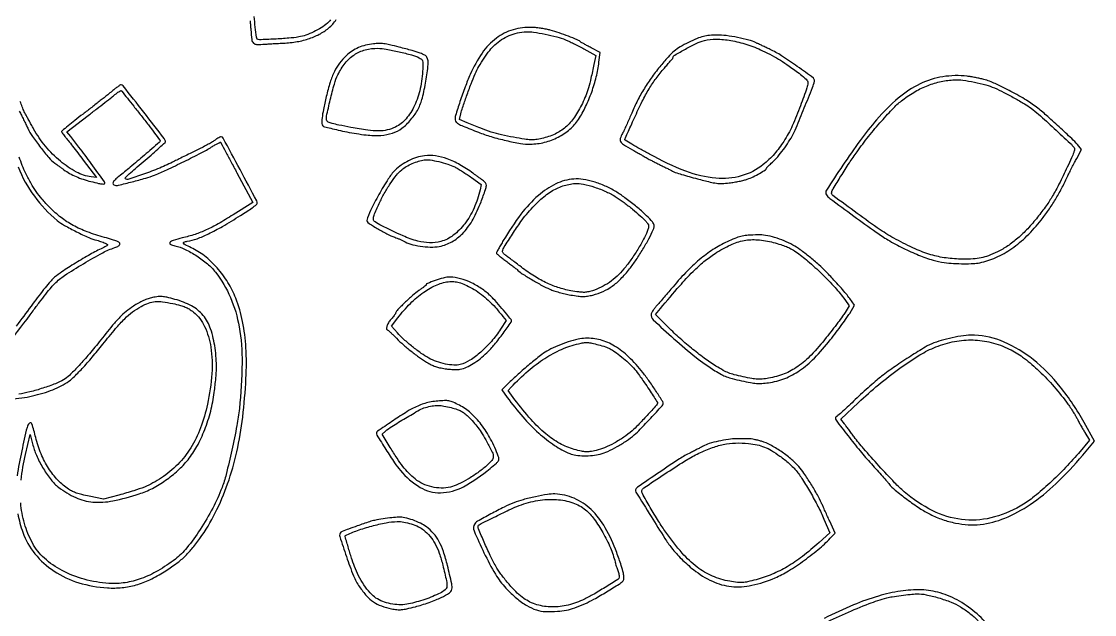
# Model space of a CAD drawing. Header units: millimetres. Extents: x -795 to 795, y -795 to 795.
# Drawn here: x 31 to 795, y -192 to 231 of the extents above; entities that cross this region are included whole.
import ezdxf

# ---------------------------------------------------------------- set-up
doc = ezdxf.new("R2010")
doc.units = ezdxf.units.MM
doc.layers.add('ceco.net 551 - Om symbols', color=7, linetype='Continuous')

msp = doc.modelspace()

# ---------------------------------------------------------------- linework, layer by layer
at = {"layer": 'ceco.net 551 - Om symbols', "color": 5}
for points in [[(29.41, 167.16, -0.002082), (30.84, 164.31, -0.001307), (32.49, 160.96, -0.001311), (34.09, 157.66, -0.002398), (35.38, 154.96, 0.040516), (38.73, 149.14, 0.014252), (44.42, 141.35, 0.013429), (50.42, 134.02, 0.057043), (54.58, 130.19, -0.000075), (56.02, 129.14, -0.000039), (57.8, 127.84, -0.000039), (59.63, 126.51, -0.000061), (61.2, 125.36, 0.030874), (65.19, 122.81, 0.023872), (69.82, 120.52, 0.022626), (74.93, 118.56, 0.020589), (80.35, 117, 0.003228), (85.87, 115.7, 0.026223), (88.42, 115.25, 0.069133), (89.78, 115.27, 0.309295), (90.33, 115.79, 0.214716), (90.11, 116.81, 0.000481), (80.62, 129.8, 0.003393), (71.9, 141.54, 0.011486), (65.98, 149.04), (63.26, 152.33), (78.51, 164.07, 0.000822), (84.63, 168.8, 0.000975), (90.39, 173.28, 0.000846), (95.23, 177.08, 0.006254), (97.52, 178.92, -0.012754), (99, 180.09, -0.019465), (100.35, 181.01, -0.014653), (101.48, 181.68, -0.260553), (101.89, 181.68, -0.094143), (102.31, 181.32, -0.000352), (106.33, 176.34, -0.001823), (110.87, 170.67, -0.001143), (116.14, 164.01, -0.002623), (121.35, 157.31, -0.004206), (125.73, 151.53, -0.000963), (129.49, 146.44, -0.201665), (129.63, 145.86, -0.176156), (129.09, 144.88, -0.000576), (118.46, 135.71, -0.0036), (108.35, 127.14, -0.007565), (100.35, 120.66, 0.023712), (97.56, 118.25, 0.092468), (96.24, 116.41, 0.248734), (96.29, 115.16, 0.208184), (97.38, 114.37, 0.112719), (100.01, 114.4, 0.004093), (109.81, 116.81, 0.008112), (119.38, 119.41, 0.024518), (125.76, 121.6, 0.014647), (134.37, 125.34, 0.004877), (146.75, 131.29, 0.004724), (158.89, 137.42, 0.017627), (166.35, 141.61, -0.007569), (168.74, 143.02, -0.012642), (170.79, 144.12, -0.006274), (172.51, 144.96, -0.397618), (172.8, 144.86, -0.001998), (173.02, 144.45, -0.000004), (176.31, 138.3, -0.00003), (180.01, 131.37, -0.000019), (184.35, 123.24), (195.62, 102.13), (181.65, 93.27, -0.010676), (170.97, 86.81, -0.023834), (162.53, 82.47, -0.027623), (154.54, 79.35, -0.020393), (145.4, 76.76, 0.013154), (138.99, 75.05, 0.134343), (136.67, 73.61, 0.506266), (136.92, 72.33, 0.057311), (140.22, 71.19, -0.05886), (147.46, 68.68, -0.03153), (155.71, 64.02, -0.031368), (163.44, 58.27, -0.051249), (169.09, 52.39, -0.064885), (179.77, 34.33, -0.057794), (185.98, 13.41, -0.046602), (188.04, -12.22, -0.023084), (186.11, -44.83, -0.020991), (184.34, -56.82, -0.006765), (180.72, -74.41, -0.006193), (176.71, -91.64, -0.031137), (173.75, -101.08, -0.030215), (167.13, -115.67, -0.022867), (158.2, -130.83, -0.023004), (148.7, -144.04, -0.063207), (140.51, -152.05, -0.030161), (128.1, -160.33, -0.044576), (116.25, -165.89, -0.049779), (104.7, -168.84, -0.054783), (93.17, -169.32, -0.048365), (75.61, -166.39, -0.056453), (59.89, -160.22, -0.061988), (47.23, -151.35, -0.086268), (38.72, -140.48, -0.051994), (33.07, -126.65, -0.051768), (30.38, -111.93, -0.046891)], [(28.3, -119.81, 0.037402), (31.88, -132.94, 0.08594), (40.51, -148.29, 0.07655), (54.11, -160.57, 0.071186), (71.73, -168.86, 0.059512), (92.1, -172.53, 0.039918), (102.58, -172.32, 0.043961), (112.54, -170.42, 0.041905), (122.42, -166.71, 0.031012), (132.64, -161.06, 0.015721), (140.86, -155.45, 0.030603), (146.97, -150.39, 0.031788), (152.27, -144.75, 0.018469), (157.93, -137.37, 0.037632), (168.93, -119.11, 0.031871), (177.77, -98.38, 0.030164), (184.32, -75.52, 0.02603), (188.47, -50.88, 0.014702), (190.82, -23.39, 0.028493), (190.8, -1.34, 0.034829), (188.41, 17.22, 0.043396), (183.54, 33.9, 0.046669), (177.96, 45.06, 0.041784), (170.22, 55.44, 0.043106), (161.18, 64.04, 0.060688), (151.71, 69.87, -0.009391), (147.52, 71.9, -0.142989), (146.36, 72.99, -0.470908), (146.65, 73.81, -0.043938), (149.02, 74.43, 0.045828), (155.96, 76.27, 0.024939), (164.08, 79.72, 0.018894), (174.05, 85.02, 0.008241), (186.88, 92.77, 0.005999), (191.33, 95.64, 0.009096), (195.13, 98.25, 0.004462), (198.27, 100.53, 0.181191), (198.72, 101.23, 0.177874), (198.46, 103.18, 0.000559), (186.56, 125.51, 0.000478), (174.56, 147.93, 0.219035), (173.26, 148.92, 0.168268), (172.74, 148.86, 0.013333), (171.5, 148.22, 0.016914), (170.03, 147.34, 0.012122), (168.44, 146.26, -0.021963), (166.34, 144.9, -0.007093), (163.12, 143.06, -0.007057), (159.47, 141.11, -0.007863), (155.89, 139.34, 0.001981), (152.07, 137.5, 0.001271), (147.64, 135.33, 0.001277), (143.31, 133.19, 0.002394), (139.83, 131.43, -0.019381), (129.35, 126.58, -0.015546), (117.74, 122.16, -0.007147), (106.77, 118.55, -0.338399), (104.7, 119.3, -0.365736), (104.76, 119.73, -0.001369), (108.73, 123.32, -0.00582), (113.38, 127.4, -0.003517), (118.98, 132.14, 0.0056), (124.58, 136.92, 0.008828), (129.28, 141.16, 0.003577), (133.16, 144.85, 0.24321), (133.44, 145.69, 0.128157), (132.56, 147.76, 0.000597), (118.05, 166.38, 0.000431), (103.34, 185.2, 0.189625), (101.98, 186, 0.188971), (101.45, 185.89, 0.007071), (99.73, 184.7, 0.011925), (97.73, 183.2, 0.008011), (95.5, 181.39, -0.006234), (92.38, 178.84, -0.001459), (87.08, 174.64, -0.001503), (80.96, 169.84, -0.001476), (74.77, 165.05, 0.002647), (68.98, 160.54, 0.004215), (64.07, 156.62, 0.001048), (59.84, 153.16, 0.180285), (59.55, 152.66, 0.178427), (59.64, 152.19, 0.013466), (60.34, 151.07, 0.017249), (61.29, 149.75, 0.012219), (62.44, 148.34, -0.010164), (64.16, 146.25, -0.001707), (67.35, 142.17, -0.001868), (71.07, 137.35, -0.001657), (74.9, 132.3), (84.34, 119.79), (80.63, 120.28, -0.091843), (70.04, 123.73, -0.049376), (58.65, 131.47, -0.045999), (48, 142.16, -0.047377), (39.6, 154.51, 0.00056), (37.9, 157.61, 0.000566), (36.19, 160.7, 0.000551), (34.69, 163.39, 0.002305), (33.78, 165, -0.029724), (32.92, 166.74, -0.005289), (31.54, 170.11, -0.005702), (30.01, 174.1, -0.005114)], [(21.28, 1.53, 0.012034), (39.26, 24.94, -0.004614), (43.8, 31.03, -0.005048), (48.31, 36.85, -0.004737), (52.27, 41.75, -0.025005), (54.59, 44.3, -0.050169), (61.65, 50.03, -0.01074), (75.03, 58.42, -0.010914), (88.79, 66.24, -0.04716), (97.44, 69.91, 0.035047), (98.84, 70.46, 0.046981), (100.02, 71.16, 0.055456), (100.83, 71.91, 0.173492), (101.09, 72.59, 0.257445), (100.61, 73.51, 0.049369), (98.89, 74.44, 0.026345), (95.78, 75.54, 0.005094), (90.04, 77.18, -0.02249), (77.75, 81.15, -0.035728), (67.71, 85.74, -0.039161), (59.1, 91.36, -0.03578), (51.2, 98.41, -0.014081), (45.6, 104.51, -0.024535), (41.37, 109.9, -0.02506), (37.74, 115.61, -0.015473), (34.03, 122.64, -0.038873), (29.37, 134.43, -0.027363)], [(28.49, 127.39, 0.062056), (40.11, 106.49, 0.063776), (56.41, 89.3, 0.042588), (61.55, 85.78, 0.011989), (70.13, 81.2, 0.011854), (78.89, 77.05, 0.045115), (84.61, 75.1, -0.012153), (86.4, 74.62, -0.010433), (88.25, 74.03, -0.010558), (89.91, 73.42, -0.029482), (91.03, 72.9, -0.06512), (92.1, 72.14, -0.405267), (92.13, 71.54, -0.09718), (91.21, 70.83, -0.004664), (87.72, 69.12, 0.01779), (78.67, 64.39, 0.010327), (68.13, 58.1, 0.009352), (58.47, 51.82, 0.043296), (53.31, 47.62, 0.025893), (50.76, 44.88, 0.005883), (46.73, 39.97, 0.006075), (42.22, 34.18, 0.005872), (37.79, 28.23, -0.007794), (27.18, 14.05, -0.014703)], [(21.47, -38.22, 0.035702), (36.8, -36.17, 0.035706), (51.67, -31.97, 0.056557), (63.53, -26.1, 0.049571), (67.83, -22.69, 0.012183), (74.15, -16.24, 0.011765), (81.38, -8.13, 0.00903), (88.9, 1.06, -0.007235), (97.99, 12.24, -0.023417), (104.46, 19.27, -0.033862), (110.09, 24.13, -0.037929), (116.11, 27.98, -0.035546), (121.49, 30.4, -0.064831), (126.17, 31.45, -0.056484), (131.39, 31.34, -0.021179), (138.61, 30.06, -0.008421), (144.28, 28.7, -0.035246), (147.6, 27.59, -0.046555), (150.27, 26.18, -0.022942), (153.38, 23.93, -0.117921), (161.35, 13.77, -0.069745), (165.8, -1.07, -0.056187), (166.54, -19.82, -0.03492), (163.41, -41.63, -0.036051), (158.45, -58.61, -0.05045), (151.47, -72.79, -0.054129), (142.25, -84.52, -0.051696), (130.59, -94.21, -0.024401), (124.6, -97.8, -0.027304), (118.5, -100.66, -0.021393), (111, -103.31, -0.008218), (100.38, -106.38), (89.4, -109.36), (79.2, -107.25, -0.008941), (73.95, -106.07, -0.022667), (70.21, -104.97, -0.029705), (67.24, -103.75, -0.032337), (64.52, -102.22, -0.059385), (56.88, -95.83, -0.047207), (50.27, -87.33, -0.043714), (44.93, -77.06, -0.036411), (41.07, -65.37, 0.012734), (38.34, -55.55, 0.558913), (36.63, -55.11, 0.14522), (34.88, -58.17, 0.003224), (31.09, -74.96, 0.01911), (27.89, -92.77, 0.038305)], [(30.65, -95.72, -0.031244), (33.85, -77.41), (37.21, -63.36), (39.14, -70.88, 0.043956), (42.02, -79.04, 0.030018), (46.63, -87.74, 0.030413), (52.05, -95.53, 0.059528), (57.41, -100.86, 0.060118), (69.59, -108.23, 0.085857), (81.79, -111.38, 0.070728), (96.06, -110.53, 0.028912), (114.86, -105.55, 0.041693), (124.14, -101.63, 0.032032), (133.55, -95.9, 0.031645), (142.27, -88.92, 0.037388), (149.54, -81.24, 0.046979), (155.9, -71.74, 0.031056), (161.42, -59.8, 0.02979), (165.68, -46.6, 0.031711), (168.23, -33.26, 0.007413), (169.36, -23.1, 0.019457), (169.78, -15.77, 0.023076), (169.59, -9.19, 0.014989), (168.8, -1.62, 0.046625), (165.66, 11.95, 0.092357), (160.33, 21.6, 0.097785), (152.12, 28.33, 0.057159), (140.26, 33.04, 0.007691), (134.46, 34.5, 0.037533), (131.12, 35.04, 0.050151), (128.2, 34.99, 0.021013), (124.31, 34.36, 0.03063), (121.1, 33.5, 0.024129), (117.76, 32.19, 0.022253), (114.28, 30.44, 0.017634), (110.68, 28.26, 0.023832), (105.39, 24.42, 0.033082), (101.07, 20.46, 0.019023), (95.86, 14.57, 0.003076), (86.22, 2.67, -0.007733), (78.27, -6.96, -0.012048), (71.1, -14.98, -0.012907), (65.03, -21.11, -0.055888), (60.98, -24.22, -0.043499), (55.16, -27.07, -0.014615), (46.23, -30.22, -0.014987), (36.78, -32.93, -0.027881), (28.96, -34.47, -0.014346)]]:
    msp.add_lwpolyline(points, format="xyb", dxfattribs=at)
at = {"layer": 'ceco.net 551 - Om symbols'}
for points in [[(193.78, 231.47, -0.001374), (194.03, 228.37, -0.001277), (194.26, 225.19, 0.012795), (194.96, 218.07, 0.16315), (196.1, 215.68, 0.198949), (198.36, 214.71, 0.020515), (204.28, 214.86, -0.001527), (207.53, 215.07, -0.001336), (210.94, 215.27, -0.001343), (214.01, 215.43, -0.004013), (216.11, 215.52, 0.030314), (226.09, 216.47, 0.038738), (235.08, 218.59, 0.042193), (242.95, 221.87, 0.051597), (249.61, 226.25, 0.080525), (255.03, 232.37, 0.068099)], [(251.1, 232.13, -0.028683), (248.76, 229.83, -0.038784), (244.37, 226.55, -0.028835), (239.07, 223.61, -0.028998), (233.52, 221.32, -0.041399), (228.36, 220, -0.021882), (221.35, 219.13, -0.007478), (211.12, 218.46, -0.002253), (200.34, 217.97, -0.205465), (198.89, 218.52, -0.170755), (198.24, 219.84, -0.003847), (197.4, 226.92, -0.009101), (196.7, 234.61, -0.009784)], [(721.85, -202.43, 0.052491), (711.44, -191.05, 0.051912), (698.84, -182.04, 0.054101), (685.22, -176.13, 0.069542), (671.76, -173.92, 0.043671), (656.95, -174.87, 0.033721), (641.16, -178.38, 0.028211), (623.41, -184.71, 0.01585), (602.61, -194.26, 0.003048)], [(600.57, -198.7, -0.010915), (617.81, -190.68, -0.010881), (634.56, -183.77, -0.026852), (647.19, -179.63, -0.026615), (651.01, -178.82, -0.0065), (657.37, -177.9, -0.006921), (663.9, -177.14, -0.018111), (668.61, -176.83, -0.058157), (675.1, -177.39, -0.021302), (684.05, -179.63, -0.021603), (692.99, -182.7, -0.044202), (699.62, -186, -0.029076), (706.36, -190.7, -0.032598), (712.24, -195.99, -0.030327)]]:
    msp.add_lwpolyline(points, format="xyb", dxfattribs=at)
for points in [[(394.64, 226.79, 0.082903), (381.02, 225.12, 0.090591), (369.13, 219.11, 0.079437), (359, 208.53, 0.048167), (350.53, 193.36, 0.014037), (346.89, 184.35, 0.009542), (343.23, 173.92, 0.005318), (340.07, 164, 0.110814), (339.83, 160.9, 0.138776), (340.54, 159.33, 0.096663), (342.06, 158.09, 0.025872), (345.39, 156.53, 0.001369), (356.29, 152.14, 0.023462), (365.35, 149, 0.015172), (376.08, 146.19, 0.01482), (386.31, 144.15, 0.045767), (393.33, 143.62, 0.058171), (403.49, 144.98, 0.056799), (413.16, 148.64, 0.058669), (421.47, 154.24, 0.07163), (427.63, 161.29, 0.032346), (432.71, 170.37, 0.025676), (437.02, 180.75, 0.025539), (440.27, 191.58, 0.030788), (442.17, 202.04), (442.99, 209.02), (436.55, 212.34, -0.004608), (433.98, 213.69, -0.005546), (431.6, 215.01, -0.004776), (429.61, 216.16, -0.036797), (428.73, 216.78, 0.074004), (426.57, 218.06, 0.006103), (420.47, 220.46, 0.008851), (413.74, 222.87, 0.011865), (407.55, 224.81, 0.021122), (404.83, 225.47, 0.010917), (401.37, 226.08, 0.010834), (397.79, 226.55, 0.016138)], [(418.35, 218.02, -0.014364), (420.72, 216.98, -0.004738), (424.15, 215.32, -0.004714), (427.92, 213.4, -0.005329), (431.5, 211.49), (439.96, 206.86), (438.61, 200.38, -0.005726), (436.47, 190.62, -0.015327), (434.66, 183.74, -0.020008), (432.75, 178.14, -0.019318), (430.38, 172.65, -0.037915), (424.71, 162.8, -0.064842), (418.42, 155.72, -0.070176), (410.9, 150.85, -0.05311), (401.58, 147.68, -0.021506), (397.12, 146.88, -0.044198), (393.58, 146.71, -0.02986), (389.28, 147.15, -0.005422), (381.38, 148.51, -0.011629), (372.78, 150.3, -0.018489), (365.52, 152.27, -0.016798), (357.96, 154.92, -0.00772), (348.29, 158.84), (342.9, 161.12), (343.8, 165.22, -0.027741), (345.02, 169.6, -0.00457), (347.92, 177.89, -0.005409), (351.18, 186.66, -0.009504), (354.09, 193.83, -0.03079), (356.67, 198.96, -0.017263), (360.4, 204.87, -0.017258), (364.45, 210.41, -0.036265), (368.04, 214.36, -0.046421), (372.79, 218.1, -0.044596), (378.21, 220.96, -0.043852), (384.14, 222.85, -0.041803), (390.41, 223.71, -0.050419), (395.6, 223.47, -0.013253), (403.81, 222.02, -0.014022), (412.18, 220.07, -0.031826)], [(281.55, 215.11, 0.033267), (275.94, 214.1, 0.041628), (270.94, 212.39, 0.042731), (266.4, 209.91, 0.038327), (262.17, 206.63, 0.04831), (257.45, 201.44, 0.046819), (253.77, 195.39, 0.038345), (250.74, 187.74, 0.018576), (248, 177.57, 0.006027), (245.97, 168.24, 0.022098), (245.02, 162.27, 0.030951), (244.82, 158.34, 0.217904), (245.61, 156.65, 0.110406), (246.69, 156.08, 0.004094), (251.18, 154.91, 0.00726), (256.55, 153.65, 0.00502), (262.66, 152.36, 0.019578), (276.5, 150.16, 0.046383), (286.92, 149.88, 0.062478), (295.1, 151.47, 0.080229), (301.9, 154.98, 0.034767), (305.07, 157.67, 0.023596), (308.29, 161.15, 0.023491), (311.19, 164.93, 0.032766), (313.39, 168.59, 0.05687), (316.42, 176.56, 0.019952), (318.96, 188.56, 0.015711), (320.6, 200.43, 0.141821), (319.7, 205.53, 0.163638), (318.29, 206.95, 0.028907), (314.81, 208.45, 0.019506), (309.22, 210.24, 0.004863), (299.96, 212.72, 0.006113), (293.12, 214.39, 0.024428), (288.88, 215.15, 0.035238), (285.41, 215.36, 0.025487)], [(526.34, 221.39, 0.022475), (520.94, 221.15, 0.040961), (516.6, 220.4, 0.035839), (512.06, 218.87, 0.013348), (505.93, 216.1, 0.021148), (500, 212.92, 0.042412), (495.67, 209.83, 0.0347), (491.41, 205.67, 0.010062), (485.43, 198.69, 0.018358), (479.33, 190.68, 0.018507), (473.86, 182.27, 0.018696), (469.07, 173.56, 0.019723), (465.04, 164.68, -0.005511), (463.48, 160.96, -0.004802), (461.77, 157.11, -0.004834), (460.15, 153.65, -0.014216), (458.95, 151.31, 0.044407), (457.33, 147.64, 0.222314), (457.57, 145.46, 0.117395), (459.58, 143.45, 0.009199), (466.14, 139.54, -0.000003), (469.3, 137.74, -0.000003), (472.41, 135.98, -0.000003), (475.08, 134.45, -0.000013), (476.61, 133.58, 0.007952), (478.05, 132.79, 0.002318), (480.3, 131.61, 0.002328), (482.84, 130.31, 0.002491), (485.34, 129.07, -0.001442), (487.88, 127.81, -0.001252), (490.53, 126.48, -0.001259), (492.92, 125.26, -0.003703), (494.56, 124.41, 0.041792), (496.58, 123.54, 0.005325), (501.09, 122.09, 0.006207), (506.5, 120.49, 0.00513), (512.3, 118.92, 0.004158), (521.36, 116.64, 0.027875), (525.92, 115.8, 0.042123), (529.75, 115.64, 0.0169), (534.98, 116.04, 0.012521), (538.44, 116.51, 0.010293), (542.12, 117.18, 0.010432), (545.47, 117.93, 0.027006), (547.84, 118.66, 0.024697), (552.04, 120.44, 0.01719), (556.61, 122.83, 0.010346), (560.72, 125.29, 0.201522), (561.56, 126.48, -0.123937), (561.79, 126.95, -0.01273), (562.62, 127.87, -0.015251), (563.69, 128.92, -0.011614), (564.92, 130.02, 0.035565), (568.49, 133.51, 0.018058), (572.49, 138.36, 0.017405), (576.4, 143.86, 0.019733), (579.76, 149.41, 0.027093), (582.54, 155.17, 0.002677), (588.4, 169.39, 0.002091), (594.23, 183.93, 0.040271), (595.65, 188.58, 0.29572), (594.87, 190.68, 0.004189), (583.46, 198.98, 0.011491), (572.21, 206.62, 0.03356), (564.02, 211.17, -0.000168), (561.35, 212.43, -0.000139), (558.5, 213.77, -0.00014), (555.89, 215.01, -0.000377), (554.04, 215.88, 0.046651), (548.88, 217.76, 0.015127), (540.97, 219.59, 0.015547), (532.74, 220.96, 0.033489)], [(558.66, 210.22, -0.011203), (565.63, 206.73, -0.017606), (571.44, 203.38, -0.015218), (577.57, 199.3, -0.006105), (585.7, 193.36, -0.0319), (589.85, 189.82, -0.202859), (590.9, 187.33, -0.084727), (590.3, 183.78, -0.003136), (585.7, 170.96, -0.019352), (579.87, 156.76, -0.034272), (573.84, 145.63, -0.039847), (567.09, 136.66, -0.042005), (559.12, 129.05, -0.100833), (543.55, 121, -0.092016), (525.54, 119.32, -0.070072), (504.13, 124.34, -0.032708), (478.25, 136.4, -0.002923), (471.35, 140.23, -0.005016), (465.64, 143.52, -0.001078), (460.75, 146.42, -0.322922), (460.57, 146.83, -0.050399), (460.66, 147.09, -0.000081), (462.63, 151.53, -0.000642), (464.85, 156.52, -0.000397), (467.47, 162.38, -0.009654), (473.03, 174.15, -0.020237), (477.9, 183.04, -0.023881), (482.89, 190.5, -0.021074), (488.76, 197.78, 0.002418), (491.06, 200.42, 0.003762), (493.01, 202.72, 0.001161), (494.69, 204.73, 0.119535), (494.84, 205.05, -0.205864), (496.29, 207.08, -0.009583), (503.76, 211.39, -0.0165), (511.49, 215.33, -0.044215), (517.28, 217.44, -0.070864), (525.72, 218.46, -0.037884), (536.18, 217.44, -0.034945), (547.53, 214.64, -0.032461)], [(314.17, 205.14, -0.061411), (315.72, 204.14, -0.142707), (316.48, 203.01, -0.077501), (316.76, 201.2, -0.009932), (316.68, 197.26, -0.042363), (314.91, 183.2, -0.057453), (310.83, 171.09, -0.066741), (304.79, 161.72, -0.102165), (297.2, 155.81, -0.056316), (291.46, 153.75, -0.056122), (285.41, 153.02, -0.037895), (277.54, 153.55, -0.010989), (265.55, 155.55, -0.003121), (256.86, 157.25, -0.016505), (252.14, 158.37, -0.025069), (249.32, 159.29, -0.21735), (248.41, 160.21, -0.140901), (248.18, 163.55, -0.005987), (250.82, 175.18, -0.010472), (253.78, 186.46, -0.04263), (256.29, 193.09, -0.056619), (261.51, 201.4, -0.078392), (267.99, 207.33, -0.081834), (275.76, 210.81, -0.068186), (284.75, 211.91, -0.041194), (290.7, 211.33, -0.011707), (299.81, 209.46, -0.011535), (308.78, 207.17, -0.044408)], [(704.42, 192.02, 0.068346), (687.12, 191.64, 0.072509), (670.93, 186.57, 0.064418), (655.38, 176.45, 0.039903), (639.95, 161.03, 0.01771), (628.24, 146.27, 0.011691), (615.81, 128.54, 0.004204), (604.23, 110.86, 0.293221), (604.23, 107.48, 0.091253), (606.58, 104.96, 0.001246), (623.64, 92.4, 0.003319), (639.66, 80.82, 0.021769), (647.98, 75.42, 0.018198), (658.79, 69.58, 0.018804), (669.87, 64.61, 0.01995), (680.09, 60.94, 0.045747), (688.08, 59.22, 0.016573), (694.77, 58.63, 0.012742), (702.1, 58.41, 0.012618), (708.84, 58.55, 0.038565), (713.37, 59.11, 0.056312), (724.87, 62.84, 0.045441), (736.17, 69.25, 0.041803), (747, 78.21, 0.03344), (757.1, 89.5, 0.014693), (762.37, 96.67, 0.014658), (767.21, 104.15, 0.014511), (771.65, 111.97, 0.01373), (775.72, 120.18, -0.005313), (777.2, 123.31, -0.003262), (779.01, 126.97, -0.00327), (780.86, 130.56, -0.005831), (782.42, 133.49), (785.91, 139.83), (783.98, 142.18, 0.030029), (779.98, 146.49, 0.004154), (771.08, 154.86, 0.005123), (761.75, 163.32, 0.012622), (754.68, 169.28, 0.031912), (746.67, 174.9, 0.014798), (735.62, 181.2, 0.014564), (724.44, 186.73, 0.040342), (716.2, 189.73, 0.012202), (713.55, 190.4, 0.007169), (710.35, 191.06, 0.007168), (707.13, 191.64, 0.01213)], [(723.78, 183.69, -0.013119), (730.48, 180.48, -0.008293), (738.12, 176.42, -0.008148), (745.23, 172.33, -0.023145), (750, 169.18, -0.025002), (755.22, 164.95, -0.002878), (766.4, 154.81, -0.001841), (777.87, 144.22, -0.050208), (780.58, 141.13, -0.202542), (780.86, 139.87, -0.039425), (780.26, 137.56, -0.021949), (778.79, 133.88, -0.004056), (775.73, 127.26, -0.006122), (769.79, 115.05, -0.017675), (765.29, 106.8, -0.020998), (760.66, 99.71, -0.012121), (754.54, 91.55, -0.020537), (747.51, 83.36, -0.027416), (740.44, 76.56, -0.030024), (733.28, 71.11, -0.036571), (725.96, 66.93, -0.018843), (719.49, 64.14, -0.040146), (714.27, 62.59, -0.038586), (708.74, 61.86, -0.016165), (701.22, 61.69, -0.030621), (689.36, 62.54, -0.039003), (678.63, 64.83, -0.034281), (667.37, 69.03, -0.017115), (653.73, 75.78, -0.026646), (642.47, 82.64, -0.007984), (626.07, 94.26, -0.002143), (608.82, 107.02, -0.294523), (607.96, 109.32, -0.082728), (608.99, 111.89, -0.002974), (614.54, 120.91, -0.00611), (620.52, 130.23, -0.00922), (625.97, 138.18, -0.013551), (634.22, 149.12, -0.011879), (643.41, 160.09, -0.011859), (652.13, 169.55, -0.038314), (658.52, 175.21, -0.031402), (667.49, 181.18, -0.039056), (676.53, 185.49, -0.040656), (685.81, 188.22, -0.039412), (695.51, 189.45, -0.045478), (701.37, 189.2, -0.016704), (709.56, 187.81, -0.016918), (717.75, 185.85, -0.037759)], [(318.06, 135.31, 0.043391), (312.33, 134.07, 0.038361), (306.66, 131.82, 0.038603), (301.43, 128.75, 0.045537), (297.04, 125.06, 0.054346), (292.13, 118.9, 0.013283), (285.48, 107.74, 0.012921), (279.44, 96.29, 0.06074), (276.98, 89.28, 0.31219), (277.62, 87.73, 0.008288), (284.25, 83.57, 0.01703), (291.19, 79.69, 0.0357), (296.87, 77.26, -0.014171), (298.42, 76.67, -0.006915), (300.38, 75.84, -0.006853), (302.38, 74.92, -0.009853), (304.13, 74.04, 0.060022), (309.57, 71.97, 0.031987), (316.67, 70.67, 0.031942), (323.91, 70.29, 0.056975), (329.83, 71.04, 0.078797), (338.51, 74.67, 0.071013), (346, 80.92, 0.059122), (352.49, 90.1, 0.03327), (358.2, 102.51, 0.003964), (361.43, 111.2, 0.069524), (362.06, 114.14, 0.19377), (361.45, 116.03, 0.066997), (359.3, 118, -0.002343), (357.77, 119.08, -0.001295), (355.91, 120.4, -0.001291), (354.03, 121.76, -0.002079), (352.44, 122.92, 0.030025), (343.14, 128.97, 0.042718), (334.2, 133.08, 0.048896), (325.78, 135.21, 0.069296)], [(339.44, 127.37, -0.014872), (341.81, 126.06, -0.006029), (344.97, 124.13, -0.005959), (348.31, 121.98, -0.007541), (351.35, 119.91), (358.35, 114.98), (357.49, 111.07, -0.050107), (353.23, 98.14, -0.057722), (346.64, 86.96, -0.064494), (338.48, 78.67, -0.103416), (329.62, 74.3, -0.068654), (321.59, 73.36, -0.059787), (313.21, 74.56, -0.039556), (302.66, 78.28, -0.011701), (287.18, 85.61, -0.028392), (282.75, 88.16, -0.227936), (281.56, 90.12, -0.124899), (282, 92.93, -0.006594), (285.68, 101.3, -0.020522), (289.32, 108.48, -0.019455), (293.6, 115.47, -0.02028), (297.94, 121.45, -0.049652), (301.72, 125.35, -0.045825), (304.98, 127.64, -0.026326), (309.27, 129.81, -0.026325), (313.77, 131.51, -0.045795), (317.66, 132.37, -0.066773), (321.9, 132.34, -0.021387), (328.12, 131.19, -0.021975), (334.49, 129.43, -0.04063)], [(424.24, 118.76, 0.094103), (411.48, 115.29, 0.066187), (399.04, 107.04, 0.051964), (386.66, 93.74, 0.027284), (374.06, 74.96, 0.002852), (372.25, 71.87, 0.004159), (370.69, 69.13, 0.002098), (369.4, 66.78, 0.071126), (369.18, 66.19, 0.265568), (369.34, 65.67, 0.008317), (371.05, 64.13, 0.014185), (373.23, 62.35, 0.009108), (375.84, 60.4, -0.004217), (378.6, 58.39, -0.004746), (381.21, 56.41, -0.004361), (383.41, 54.68, -0.025529), (384.5, 53.71, 0.052763), (387.6, 51.25, 0.007868), (394.39, 47.08, 0.009506), (401.58, 42.99, 0.021713), (407.19, 40.26, 0.024851), (409.99, 39.2, 0.010224), (413.88, 38.04, 0.010086), (418.12, 36.96, 0.012758), (422.07, 36.14, 0.010561), (427.3, 35.31, 0.033682), (430.83, 35.07, 0.04071), (433.99, 35.32, 0.02163), (437.83, 36.12, 0.044966), (445.1, 38.67, 0.047932), (451.64, 42.44, 0.043936), (457.79, 47.69, 0.028937), (463.92, 54.7, 0.016478), (468.71, 61.32, 0.012851), (473.5, 68.8, 0.0131), (477.73, 76.24, 0.022354), (480.81, 82.69, 0.034694), (481.47, 84.6, 0.117488), (481.51, 85.91, 0.10213), (480.95, 87.2, 0.022768), (479.47, 89.11, 0.032796), (474.95, 93.78, 0.012644), (468.12, 99.67, 0.012774), (460.68, 105.44, 0.021302), (454.11, 109.86, 0.032908), (446.6, 113.8, 0.032076), (438.58, 116.77, 0.033934), (430.85, 118.51, 0.05804)], [(454.49, 105.87, -0.016224), (460.1, 101.98, -0.012037), (466.04, 97.33, -0.012224), (471.55, 92.59, -0.022204), (475.77, 88.41, -0.034608), (477.07, 86.78, -0.126143), (477.53, 85.56, -0.097478), (477.4, 84.09, -0.016194), (476.51, 81.38, -0.036966), (474.03, 75.83, -0.014876), (469.86, 68.64, -0.014732), (464.94, 61.21, -0.01935), (460, 54.75, -0.032442), (455.04, 49.49, -0.036037), (449.6, 45.11, -0.037), (443.73, 41.66, -0.03824), (437.48, 39.16, -0.027987), (434.11, 38.3, -0.049339), (431.25, 38.03, -0.035369), (427.8, 38.29, -0.008283), (422.09, 39.22, -0.035111), (413, 41.53, -0.033188), (404.15, 45.13, -0.03051), (395.2, 50.17, -0.0217), (385.8, 56.84, 0.001678), (382.4, 59.47, 0.002062), (379.2, 61.9, 0.001708), (376.5, 63.92, 0.014941), (375.28, 64.78, -0.048777), (374.52, 65.38, -0.054292), (373.93, 66.1, -0.061638), (373.58, 66.82, -0.138201), (373.54, 67.43, -0.086484), (374.74, 70.35, -0.003861), (380.63, 79.56, -0.006748), (386.57, 88.44, -0.02711), (390.57, 93.61, -0.023886), (399.88, 103.42, -0.049476), (408.19, 109.93, -0.060939), (416.36, 113.82, -0.062057), (425.18, 115.59, -0.072124), (431.07, 115.18, -0.026681), (439.12, 112.98, -0.026545), (447.46, 109.71, -0.036913)], [(555.24, 78.99, 0.010512), (548.54, 78.7, 0.035395), (544.19, 78.11, 0.039022), (540.2, 76.94, 0.014915), (534.84, 74.72, 0.034481), (524.62, 69.26, 0.031638), (514.94, 62.3, 0.028092), (505.23, 53.4, 0.017827), (494.92, 42.02, -0.001171), (491.85, 38.39, -0.001041), (488.63, 34.63, -0.001044), (485.72, 31.26, -0.003213), (483.74, 29, 0.014982), (482.22, 27.18, 0.017117), (480.88, 25.35, 0.016453), (479.86, 23.74, 0.086649), (479.49, 22.76, 0.255087), (480.87, 18.48, 0.007173), (495.63, 4.89, 0.015118), (511.31, -8.3, 0.02871), (524.8, -17.77, 0.013966), (529.45, -20.47, 0.033555), (533.06, -22.14, 0.02896), (537.16, -23.44, 0.008189), (543.69, -24.98, 0.007824), (550.18, -26.3, 0.028265), (554.36, -26.84, 0.03496), (558.1, -26.84, 0.017171), (562.85, -26.35, 0.05844), (574.5, -23.33, 0.058885), (585.11, -17.7, 0.049181), (595.58, -8.81, 0.02531), (606.9, 4.15, 0.004545), (611.11, 9.59, 0.004535), (615.22, 15.11, 0.004444), (618.73, 20, 0.017809), (620.74, 23.08), (624.25, 28.92), (620.85, 33.58, 0.01463), (618.19, 37.01, 0.008742), (614.84, 40.94, 0.006425), (610.36, 45.88, 0.002497), (604.04, 52.6, 0.021222), (598.84, 57.64, 0.01236), (592.2, 63.26, 0.012288), (585.51, 68.37, 0.029545), (580.26, 71.73, 0.02886), (573.98, 74.78, 0.027976), (567.32, 77.12, 0.029406), (560.87, 78.59, 0.047004)], [(582.36, 66.94, -0.029), (590.95, 60.35, -0.015052), (600.91, 51.2, -0.015052), (610.32, 41.45, -0.028434), (617.19, 32.96), (620.4, 28.51), (617.44, 23.69, -0.01893), (615.68, 21.04, -0.003762), (612.31, 16.44, -0.003977), (608.3, 11.15, -0.003693), (604.11, 5.79, -0.022286), (593.31, -6.63, -0.049204), (583.82, -14.83, -0.059627), (574.16, -20.04, -0.05111), (563.03, -23.16, -0.018196), (558.53, -23.77, -0.038909), (555.03, -23.85, -0.031045), (551.1, -23.38, -0.008017), (544.83, -22.13, -0.009079), (538.44, -20.62, -0.032061), (534.43, -19.32, -0.033892), (530.73, -17.56, -0.011037), (525.52, -14.47, -0.019032), (517.11, -8.77, -0.013013), (507.98, -1.69, -0.012673), (498.9, 6.12, -0.01436), (490.61, 14.08), (482.47, 22.35), (486.04, 26.63, -0.00497), (499.73, 42.67, -0.016429), (509.18, 52.85, -0.024211), (516.99, 59.98, -0.030683), (524.88, 65.74, -0.032135), (535.99, 71.89, -0.063702), (545.56, 75, -0.068177), (555.17, 75.48, -0.042106), (566.33, 73.57, -0.009967), (571.75, 72.05, -0.024483), (575.64, 70.66, -0.029402), (578.93, 69.06, -0.021879)], [(334.7, 48.84, 0.054667), (331.19, 48.22, 0.013736), (325.64, 46.45, 0.006908), (320, 44.38, 0.247683), (319.11, 43.37, -0.161424), (318.88, 43, -0.005604), (317.55, 41.92, -0.009946), (315.92, 40.67, -0.00673), (314.01, 39.3, 0.027895), (309.41, 35.72, 0.012371), (303.75, 30.52, 0.007116), (298.38, 25.19, 0.139873), (297.29, 23.17, -0.08699), (297.02, 22.53, -0.016745), (296.32, 21.5, -0.017369), (295.4, 20.34, -0.015245), (294.36, 19.19, 0.051137), (292.63, 16.96, 0.048914), (291.36, 14.39, 0.059579), (290.82, 12.25, 0.387982), (291.41, 11.41, -0.12752), (291.87, 11.18, -0.005157), (293.28, 9.91, -0.008747), (294.93, 8.34, -0.006056), (296.73, 6.52, 0.018574), (301.72, 1.71, 0.013492), (307.61, -3.26, 0.013522), (313.73, -7.9, 0.019133), (319.44, -11.66, 0.017825), (322.81, -13.54, 0.032926), (325.68, -14.77, 0.031957), (328.75, -15.65, 0.015755), (332.74, -16.38, 0.015061), (335.8, -16.75, 0.014408), (338.91, -16.94, 0.014507), (341.67, -16.95, 0.048999), (343.46, -16.73, 0.05063), (347.87, -15.26, 0.03294), (352.62, -12.73, 0.029733), (357.53, -9.27, 0.023498), (362.4, -4.98, 0.028658), (367.83, 0.91, 0.015013), (373.93, 8.79, 0.006479), (379.6, 16.82, 0.320146), (379.56, 18.66, 0.015289), (376.59, 22.43, 0.004484), (371.8, 28.03, 0.00394), (366.97, 33.49, 0.024419), (364.34, 36.14, 0.043409), (357.39, 41.47, 0.04074), (349.49, 45.65, 0.043063), (341.59, 48.25, 0.074145)], [(353.33, 40.05, -0.029237), (358.46, 36.58, -0.025648), (363.4, 32.4, -0.022597), (368.43, 27.22, -0.014187), (373.85, 20.76), (376.1, 17.92), (372.17, 11.87, -0.033446), (365.6, 3.1, -0.035134), (358.02, -4.56, -0.03798), (350.31, -10.35, -0.078349), (343.42, -13.36, -0.079155), (338.85, -13.81, -0.035284), (332.84, -13.02, -0.034096), (326.53, -11.28, -0.041787), (320.95, -8.78, -0.02859), (315.63, -5.43, -0.0147), (309.36, -0.68, -0.014684), (303.3, 4.5, -0.025622), (298.64, 9.18), (294.38, 13.92), (298.86, 19.81, -0.033585), (307.87, 30.14, -0.044468), (317.43, 38.15, -0.050669), (326.99, 43.48, -0.081687), (336.02, 45.72, -0.054212), (339.78, 45.61, -0.045135), (343.67, 44.72, -0.03643), (348.05, 42.92, -0.01813)], [(432.64, 5.35, 0.049084), (427.31, 4.63, 0.020006), (420.25, 2.67, 0.019743), (412.87, -0.04, 0.025809), (406.38, -3.11, 0.040128), (401.55, -6.23, 0.00885), (393.83, -12.37, 0.009518), (385.51, -19.51, 0.01183), (378.06, -26.47), (372.99, -31.43), (376.87, -36.77, 0.022396), (387.98, -50.69, 0.029931), (399.32, -62.2, 0.033652), (410.58, -71.03, 0.052711), (421.41, -76.85, 0.065049), (425.64, -77.97, 0.028128), (431.46, -78.39, 0.027752), (437.64, -78.14, 0.039), (443.08, -77.19, 0.04496), (448.47, -75.27, 0.020358), (455.16, -71.85, 0.020188), (461.85, -67.72, 0.0295), (467.35, -63.52, 0.023504), (471.62, -59.48, 0.004261), (479.12, -51.54, 0.001339), (487.12, -42.88, 0.132536), (487.88, -41.41, 0.196182), (487.6, -39.82, 0.003989), (483.15, -32.83, 0.009985), (478.26, -25.6, 0.01291), (473.47, -19.19, 0.033545), (463.34, -7.94, 0.057357), (453.33, -0.24, 0.068007), (443.18, 4.11, 0.07637)], [(458.38, -8.03, -0.016977), (463.09, -12.02, -0.028435), (466.72, -15.72, -0.023166), (470.38, -20.31, -0.007582), (475.34, -27.4, -0.003378), (478.66, -32.37, -0.005349), (481.44, -36.68, -0.00157), (483.79, -40.44, -0.195122), (483.88, -40.98, -0.131435), (483.13, -42.42, -0.001829), (476.43, -49.73, -0.005445), (470.01, -56.53, -0.019978), (465.73, -60.62, -0.030767), (459.86, -65.19, -0.024987), (453.06, -69.36, -0.025652), (446.19, -72.67, -0.043985), (440.14, -74.6, -0.015392), (435.76, -75.45, -0.051493), (432.85, -75.62, -0.045524), (429.78, -75.19, -0.010169), (424.65, -73.9, -0.061012), (414.32, -69.65, -0.046341), (404.24, -62.69, -0.03755), (393.81, -52.52, -0.019698), (382.35, -38.47), (377.44, -31.93), (379.71, -29.51, -0.025117), (391.75, -17.94, -0.035471), (403.64, -9, -0.039414), (415.55, -2.57, -0.046893), (427.67, 1.47, -0.021959), (431.24, 2.14, -0.049121), (433.99, 2.26, -0.039893), (437.05, 1.84, -0.010432), (441.87, 0.68, -0.014967), (446.81, -0.77, -0.042189), (450.13, -2.18, -0.036882), (453.4, -4.23, -0.009362)], [(709.67, 7.59, 0.043145), (703.8, 7.39, 0.017598), (695.89, 6.14, 0.017606), (687.7, 4.25, 0.02688), (680.78, 1.99, 0.040759), (674.52, -1.04, 0.008635), (664.18, -7.38, 0.009462), (653.1, -14.73, 0.013013), (643.46, -21.78, 0.013201), (640.07, -24.53, 0.004224), (635.19, -28.8, 0.004212), (629.83, -33.65, 0.004694), (624.74, -38.42, -0.002419), (620.07, -42.83, -0.003706), (615.98, -46.61, -0.001315), (612.42, -49.82, -0.09903), (611.76, -50.22, 0.056584), (611.37, -50.41, 0.049906), (611.01, -50.68, 0.052745), (610.74, -51, 0.09551), (610.61, -51.32, 0.220686), (611.01, -53.13, 0.002136), (619.43, -64.05, 0.007583), (628.15, -74.91, 0.011158), (636.17, -84.15, -0.001378), (640.27, -88.71, -0.001685), (644.08, -92.99, -0.001405), (647.26, -96.61, -0.012008), (648.65, -98.26, 0.052675), (653.16, -102.87, 0.013005), (661.51, -109.4, 0.013961), (670.58, -115.74, 0.028377), (678.11, -120.1, 0.033819), (686.86, -123.8, 0.03305), (696.09, -126.33, 0.034178), (705.24, -127.55, 0.043987), (713.71, -127.35, 0.070378), (731.32, -122.82, 0.050783), (749.21, -113.19, 0.042603), (767.61, -98.29, 0.025843), (786.78, -77.86), (795.12, -67.98), (787.73, -54.71, 0.040715), (770.72, -29.24, 0.056742), (751.38, -9.85, 0.065399), (730.71, 2.63, 0.090534)], [(734.43, -2.35, -0.049606), (743.89, -8.05, -0.026555), (754.38, -16.8, -0.024419), (765.05, -27.72, -0.021496), (775.09, -40.09, -0.008899), (777.3, -43.17, -0.007595), (779.52, -46.5, -0.007671), (781.44, -49.59, -0.021488), (782.66, -51.83, 0.008519), (783.76, -53.96, 0.004149), (785.22, -56.65, 0.004114), (786.79, -59.42, 0.005934), (788.23, -61.85), (791.55, -67.31), (783.59, -76.7, -0.016399), (773.14, -88.22, -0.015807), (761.84, -99.19, -0.01652), (751.02, -108.4, -0.039003), (742.24, -114.33, -0.070107), (721.17, -122.66, -0.090263), (700.41, -123.83, -0.086577), (679.91, -117.58, -0.059261), (659.62, -104.06, -0.025831), (652.77, -97.59, -0.005541), (641.62, -85.63, -0.005865), (630.65, -73.31, -0.020183), (623.95, -64.96, 0.001122), (622.09, -62.45, 0.000952), (620.12, -59.8, 0.000959), (618.31, -57.4, 0.002699), (617.03, -55.73), (614.47, -52.42), (626.99, -40.51, -0.0171), (641.32, -27.76, -0.017244), (656.45, -16.07, -0.018167), (670.7, -6.59, -0.043183), (682.07, -0.89, -0.046176), (695.49, 3.05, -0.05542), (708.59, 4.14, -0.055886), (721.53, 2.33, -0.04821)], [(327.37, -39.4, 0.020575), (322.59, -40.05, 0.026665), (318.29, -41.06, 0.027039), (314.16, -42.5, 0.022172), (309.93, -44.46, 0.023038), (304.33, -47.71, 0.004758), (294.79, -53.97, 0.001168), (284.48, -60.91, 0.190844), (283.73, -62.02, 0.197511), (284.01, -63.7, 0.002063), (290.45, -73.9, 0.006759), (296.64, -83.35, 0.026193), (300.86, -88.93, 0.08206), (314.81, -100.89, 0.14277), (329.42, -104.79, 0.120056), (345.66, -100.44, 0.049167), (364.64, -87.49, 0.004715), (369.16, -83.63, 0.065875), (370.58, -82.03, 0.168503), (370.94, -80.65, 0.070471), (370.52, -78.74, 0.032433), (365.04, -66.55, 0.041038), (358.38, -56.14, 0.045632), (350.87, -47.95, 0.066733), (342.83, -42.4, 0.014735), (338.32, -40.27, 0.05514), (335.34, -39.35, 0.055887), (332.24, -39.1, 0.015417)], [(348.96, -50.39, -0.017908), (352.82, -54.37, -0.023754), (356.02, -58.28, -0.021731), (359.04, -62.74, -0.011827), (362.37, -68.45, -0.011543), (366.19, -75.78, -0.119434), (366.93, -79.07, -0.177368), (365.89, -81.76, -0.032647), (362.07, -85.59, -0.025693), (355.82, -90.53, -0.021829), (348.76, -95.1, -0.022509), (341.9, -98.72, -0.050961), (336.36, -100.67, -0.062376), (329.93, -101.4, -0.053338), (323.16, -100.59, -0.053478), (316.73, -98.37, -0.063538), (311.31, -94.93, -0.025772), (306.71, -90.68, -0.025756), (302.57, -85.99, -0.021665), (298.37, -80.21, -0.01088), (293.55, -72.58), (287.81, -63.05), (290.17, -60.92, -0.044), (294.58, -57.58, -0.006097), (304.39, -51.59, -0.005298), (314.41, -45.78, -0.058649), (318.67, -43.99, -0.027083), (323.44, -42.9, -0.044408), (327.57, -42.55, -0.042313), (331.83, -42.94, -0.022086), (337.04, -44.09, -0.013941), (341.22, -45.35, -0.041711), (343.97, -46.52, -0.047504), (346.28, -48.03, -0.022607)], [(549.49, -66.26, -0.00141), (548.28, -66.27, -0.000225), (545.93, -66.29, -0.000249), (543.15, -66.31, -0.000219), (540.26, -66.33, 0.033603), (534.39, -66.76, 0.018675), (527.33, -68.03, 0.01814), (520.69, -69.74, 0.056829), (516.45, -71.53, -0.00844), (515.19, -72.22, -0.001625), (512.87, -73.42, -0.001729), (510.16, -74.8, -0.001594), (507.37, -76.2, 0.028999), (499.54, -80.67, 0.004836), (485.12, -90.26, 0.001362), (469.57, -100.88, 0.186197), (468.31, -102.72, 0.198808), (468.55, -104.22, 0.00058), (479.29, -121.6, 0.002893), (489.11, -137.25, 0.024565), (493.91, -144.03, 0.015604), (497.31, -148.1, 0.015732), (500.94, -151.94, 0.015), (504.98, -155.7, 0.011725), (509.57, -159.55, 0.059753), (522.95, -167.84, 0.084022), (536.47, -171.54, 0.079119), (551.05, -170.7, 0.047006), (567.67, -165.38, 0.037956), (577.15, -160.45, 0.018361), (588.49, -152.82, 0.018338), (599.46, -144.2, 0.031371), (607.86, -136.14), (610.34, -133.44), (606.55, -125.1, -0.000541), (604.96, -121.58, -0.000471), (603.29, -117.88, -0.000473), (601.79, -114.54, -0.001397), (600.77, -112.23, 0.025064), (597.74, -106.2, 0.010526), (593.09, -98.38, 0.010319), (588.2, -90.88, 0.030759), (584.44, -86.04, 0.038502), (578.86, -80.61, 0.024813), (571.65, -75.18, 0.024978), (564.21, -70.65, 0.053439), (558, -68.1, 0.008115), (555.37, -67.39, 0.00916), (552.83, -66.79, 0.008513), (550.66, -66.36, 0.048497)], [(571.07, -78.67, -0.014637), (574.32, -81.14, -0.011736), (577.66, -83.99, -0.01191), (580.63, -86.77, -0.029359), (582.63, -88.98, -0.027853), (587.2, -95.35, -0.011111), (592.75, -104.55, -0.011135), (598.18, -114.5, -0.016516), (602.44, -123.47), (606.69, -133.23), (598.9, -140.25, -0.019061), (587.08, -150.09, -0.030785), (576.25, -157.42, -0.034282), (565.52, -162.8, -0.033414), (554.07, -166.72, -0.009793), (548.07, -168.21, -0.041441), (544.4, -168.73, -0.044568), (540.82, -168.62, -0.012524), (535.3, -167.81, -0.059053), (523, -164.16, -0.062344), (512.13, -157.78, -0.050754), (501.52, -147.76, -0.023717), (489.83, -132.86, -0.015372), (484.59, -124.98, -0.008748), (478.71, -115.14, -0.003143), (473.09, -105.22, -0.183168), (472.79, -103.19, -0.19371), (474.09, -101.29, -0.001659), (489.11, -91.32, -0.005955), (503.21, -82.26, -0.023943), (512.14, -77.25, -0.024798), (521.97, -72.94, -0.039677), (530.76, -70.36, -0.042454), (539.4, -69.31, -0.034314), (548.75, -69.62, -0.027611), (554.9, -70.59, -0.043341), (560.01, -72.16, -0.039948), (565.06, -74.7, -0.019577)], [(410.83, -105.62, 0.047987), (405.45, -105.98, 0.012454), (396.91, -107.59, 0.013244), (388.14, -109.72, 0.02808), (381.51, -111.93, 0.021275), (374.7, -114.97, 0.007525), (365.21, -119.87, 0.003339), (355.61, -125.1, 0.121321), (353.78, -126.8, 0.249624), (353.3, -131.96, 0.013283), (360.3, -147.53, 0.020953), (368.5, -162.85, 0.055765), (375.94, -172.75, 0.027146), (383.49, -179.94, 0.043567), (390.72, -185.09, 0.05199), (397.61, -188.24, 0.077298), (404.14, -189.36, 0.015878), (412.62, -189.22, 0.036232), (418.97, -188.45, 0.038385), (424.92, -186.81, 0.01998), (432.05, -183.91, 0.021755), (438.53, -180.63, 0.007379), (447.65, -175.31, 0.0046), (456.63, -169.79, 0.074288), (459.32, -167.48, 0.190565), (460, -165.54, 0.044623), (459.55, -162.08, 0.025336), (458.04, -156.63, 0.005348), (454.84, -147.29, 0.045092), (446.73, -129.64, 0.073015), (436.53, -116.69, 0.086536), (424.46, -108.69, 0.096006)], [(432.62, -116.91, -0.058831), (438.8, -123.54, -0.029507), (445.03, -133.17, -0.028968), (450.33, -143.96, -0.039839), (453.72, -154.2, 0.010679), (454.06, -155.48, 0.005142), (454.54, -157.1, 0.005096), (455.09, -158.77, 0.007275), (455.61, -160.25, -0.017411), (456.06, -161.63, -0.018381), (456.41, -163.01, -0.018341), (456.62, -164.22, -0.07501), (456.61, -164.97, -0.212624), (455.61, -166.48, -0.0033), (446.58, -172.18, -0.009442), (437.58, -177.54, -0.020594), (430.44, -181.23, -0.055435), (418.88, -185.13, -0.065398), (407.38, -186.1, -0.070102), (396.7, -184.08, -0.080371), (387.53, -179.22, -0.038393), (382.97, -175.18, -0.016417), (377.48, -169.14, -0.016501), (372.32, -162.64, -0.031773), (368.7, -157.06, -0.016341), (364.78, -149.48, -0.009), (360.45, -139.98, -0.00375), (356.41, -130.49, -0.153859), (356.21, -128.29, -0.22676), (356.83, -127.49, -0.000704), (368.67, -121.6, -0.003779), (379.42, -116.37, -0.021211), (385.31, -113.87, -0.048911), (398.75, -110.26, -0.05728), (411.93, -109.6, -0.06374), (423.61, -111.86, -0.096315)], [(299.72, -122.11, 0.018446), (294.73, -122.52, 0.009148), (288.43, -123.39, 0.008484), (282.43, -124.43, 0.034708), (278.86, -125.37, 0.001817), (270.11, -128.38, 0.004917), (263.92, -130.6, 0.002905), (259.31, -132.34, 0.109232), (258.39, -132.95, 0.274746), (257.67, -135.98, 0.006611), (262.34, -150.26, 0.013772), (267.42, -163.89, 0.054629), (271.65, -171.75, 0.030514), (276.73, -178.24, 0.060783), (281.62, -182.56, 0.064301), (287.21, -185.43, 0.038182), (294.43, -187.43, 0.025115), (298.35, -188, 0.044725), (301.6, -188.01, 0.033344), (305.39, -187.43, 0.008466), (311.44, -185.97, 0.013485), (316.06, -184.65, 0.009294), (321.21, -182.91, 0.009377), (326.11, -181.05, 0.018848), (329.89, -179.36, 0.028728), (335.66, -176.11, 0.204337), (337.42, -173.51, 0.104019), (337.36, -169.56, 0.005013), (334.32, -156.68, 0.019041), (331.4, -146.52, 0.04494), (328.27, -139.28, 0.056259), (324.41, -133.76, 0.050597), (319.29, -129.01, 0.050065), (315.11, -126.47, 0.026818), (309.53, -124.16, 0.026593), (303.91, -122.51, 0.069353)], [(317.28, -131.24, -0.048043), (321.87, -135.82, -0.048364), (325.49, -141.17, -0.041313), (328.44, -147.85, -0.022346), (330.99, -156.46, -0.005225), (333.62, -167.58, -0.079103), (333.88, -171.52, -0.196141), (332.62, -173.94, -0.061526), (329.14, -176.21, -0.016393), (323.77, -178.64, -0.015065), (318.09, -180.78, -0.0151), (312.32, -182.58, -0.016694), (306.63, -183.95, -0.048675), (301.12, -184.54, -0.041693), (295.3, -184.11, -0.041387), (289.58, -182.71, -0.046094), (284.39, -180.42, -0.077392), (280.39, -177.31, -0.030777), (275.93, -171.94, -0.029878), (271.8, -165.53, -0.035804), (268.74, -159.04, -0.013406), (266.4, -152.48, -0.007327), (263.87, -144.32, -0.001551), (261.41, -135.87, -0.364414), (261.72, -135.18, -0.029196), (270.16, -131.67, -0.018214), (280.41, -128.5, -0.018272), (290.54, -126.16, -0.03899), (298.52, -125.26, -0.054627), (303.12, -125.6, -0.031194), (308.53, -126.96, -0.031283), (313.64, -128.95, -0.063572)]]:
    msp.add_lwpolyline(points, format="xyb", close=True, dxfattribs=at)

doc.saveas('drawing.dxf')
